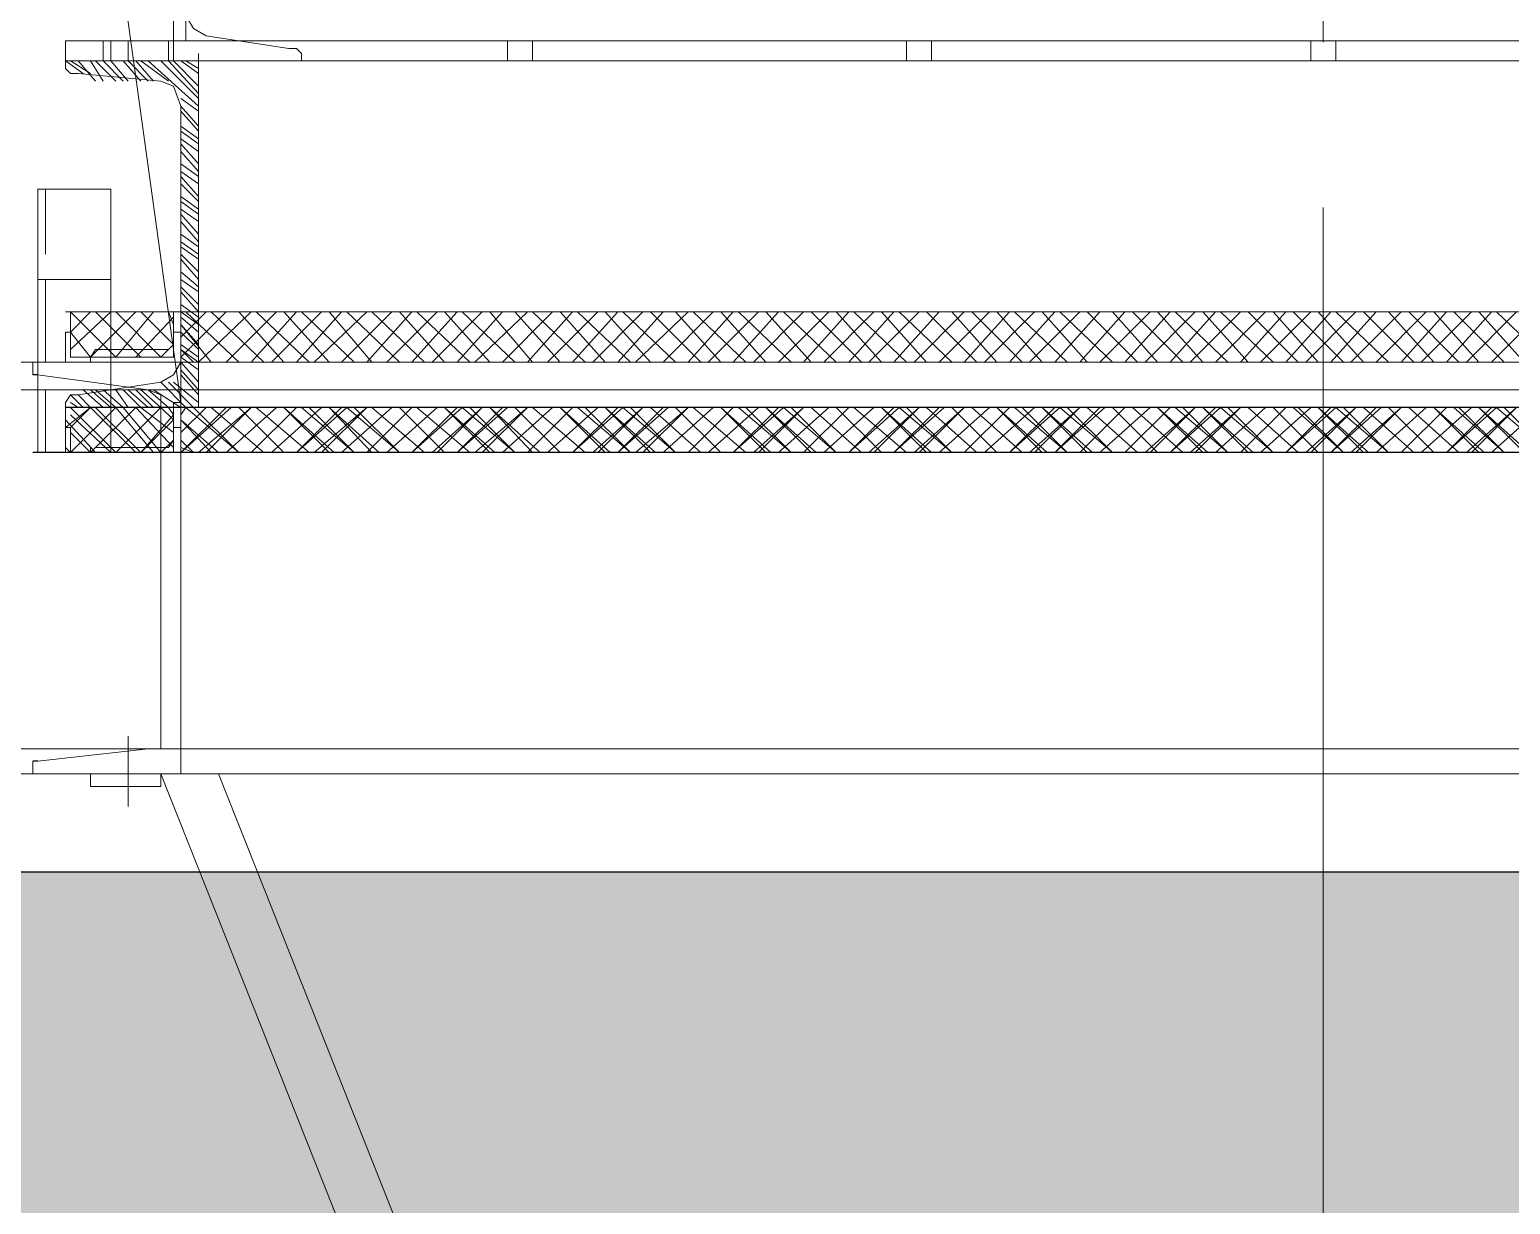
# Model space of a CAD drawing. Header units: millimetres. Extents: x 3220 to 226993, y 817 to 176024.
# Drawn here: x 198905 to 199759, y 145752 to 146429 of the extents above; entities that cross this region are included whole.
import ezdxf

# ---------------------------------------------------------------- set-up
doc = ezdxf.new("R2010")
doc.units = ezdxf.units.MM
doc.linetypes.add('AXES', pattern=[50.8, 31.75, -6.35, 6.35, -6.35])
doc.layers.add('Axe', color=1, linetype='AXES', lineweight=9)

# ---------------------------------------------------------------- blocks, each defined once
blk = doc.blocks.new('section b-c')
h = blk.add_hatch()
h.set_pattern_fill('AR-CONC', color=256, scale=3)
h.set_pattern_definition([(50, (0, 2000), (546.554, -47.817), [57.15, -628.65]), (355, (0, 2000), (-105.73, 573.17), [45.72, -502.922]), (100.4514, (45.55, 1996), (440.824, 525.353), [48.57, -534.271]), (46.1842, (0, 2152.4), (813.237, -126.127), [85.725, -942.975]), (96.6356, (67.8, 2141.9), (712.212, 742.278), [72.855, -801.407]), (351.184, (0, 2152.4), (712.212, 742.278), [68.58, -754.38]), (21, (76.2, 2114.3), (454.843, -306.7956), [57.15, -628.65]), (326, (76.2, 2114.3), (185.406, 552.564), [45.72, -502.92]), (71.4514, (114.1, 2088.73), (640.249, 245.768), [48.57, -534.27]), (37.5, (0, 2000), (9.2658, 253.6651), [0, -496.824, 0, -510.54, 0, -504.825]), (7.5, (0, 2000), (200.459, 300.5417), [0, -291.084, 0, -485.394, 0, -192.405]), (327.5, (-169.93, 2000), (406.7718, -17.1862), [0, -190.5, 0, -594.36, 0, -788.67]), (317.5, (-246.13, 2000), (444.3875, 76.2795), [0, -247.65, 0, -394.716, 0, -560.07])])
h.paths.add_polyline_path([(0, 9500), (-250, 9500), (-250, 5000), (0, 5000)])
h.paths.add_polyline_path([(250, 9500), (0, 9500), (0, 5000), (250, 5000)])
h.paths.add_polyline_path([(0, 10000), (-250, 10000), (-250, 9500), (0, 9500)])
h.paths.add_polyline_path([(3000, 10000), (0, 10000), (0, 9500), (250, 9500), (3000, 9500)])
h.paths.add_polyline_path([(6000, 10000), (3000, 10000), (3000, 9500), (6000, 9500)])
h.paths.add_polyline_path([(9000, 10000), (6000, 10000), (6000, 9500), (9000, 9500)])
h.paths.add_polyline_path([(12000, 10000), (9000, 10000), (9000, 9500), (12000, 9500)])
h.paths.add_polyline_path([(15000, 10000), (12000, 10000), (12000, 9500), (15000, 9500)])
h.paths.add_polyline_path([(24000, 10000), (15000, 10000), (15000, 9500), (15250, 9500), (17750, 9500), (24000, 9500)])
h.paths.add_polyline_path([(24000, 9500), (23750, 9500), (23750, 5000), (24000, 5000)])
h.paths.add_polyline_path([(24250, 9500), (24000, 9500), (24000, 5000), (24250, 5000)])
h.paths.add_polyline_path([(24250, 10000), (24000, 10000), (24000, 9500), (24250, 9500)])
blk.add_lwpolyline([(-250, 5000), (-250, 10000), (24250, 10000), (24250, 4000)])
at = {"layer": 'Axe', "ltscale": 15}
blk.add_line((9000, -4000), (9000, 33323.92), dxfattribs=at)
blk = doc.blocks.new('ligne broyage L 2')
at = {"color": 7, "linetype": 'Continuous', "lineweight": 5, "true_color": 0x000007}
for points in [[(-662.53, 10216.99), (-655.3, 10216.99), (-655.3, 10908.45)], [(-662.53, 10893.99), (-662.53, 10216.99), (-662.53, 10216.99)], [(-655.3, 10231.45), (-650.96, 10224.22), (-643.73, 10219.88)], [(-724.74, 10205.41), (-724.74, 10216.99), (-698.7, 10216.99)], [(-703.04, 10216.99), (-703.04, 10205.41)], [(-698.7, 10216.99), (700.14, 10216.99)], [(-698.7, 10205.41), (-698.7, 10216.99)], [(-688.57, 10205.41), (-688.57, 10216.99)], [(-665.43, 10205.41), (-665.43, 10216.99)], [(-662.53, 10216.99), (-662.53, 10219.88)], [(-662.53, 10216.99), (-662.53, 10205.41), (-662.53, 10205.41)], [(-588.76, 10205.41), (-588.76, 10209.75), (-591.65, 10212.65), (-595.99, 10212.65), (-643.73, 10219.88)], [(-470.14, 10216.99), (-470.14, 10205.41)], [(-455.67, 10205.41), (-455.67, 10216.99)], [(-240.13, 10216.99), (-240.13, 10205.41)], [(-225.67, 10205.41), (-225.67, 10216.99)], [(-7.23, 10216.99), (-7.23, 10205.41)], [(7.23, 10205.41), (7.23, 10216.99)], [(-724.74, 10205.41), (-698.7, 10205.41)], [(-714.61, 10198.18), (-724.74, 10205.41)], [(-710.27, 10198.18), (-721.84, 10205.41)], [(-707.38, 10193.84), (-717.5, 10205.41)], [(-703.04, 10193.84), (-710.27, 10205.41)], [(-695.8, 10193.84), (-707.38, 10205.41)], [(-691.47, 10193.84), (-703.04, 10205.41)], [(-698.7, 10205.41), (700.14, 10205.41)], [(-688.57, 10193.84), (-698.7, 10205.41)], [(-681.34, 10193.84), (-691.47, 10205.41)], [(-677, 10193.84), (-688.57, 10205.41)], [(-674.11, 10193.84), (-684.23, 10205.41)], [(-665.43, 10193.84), (-681.34, 10205.41)], [(-648.07, 10179.38), (-677, 10205.41)], [(-648.07, 10183.72), (-669.77, 10205.41)], [(-648.07, 10186.61), (-665.43, 10205.41)], [(-648.07, 10190.95), (-662.53, 10205.41)], [(-648.07, 10198.18), (-658.19, 10205.41)], [(-648.07, 10201.07), (-655.3, 10205.41)], [(-648.07, 10205.41), (-648.07, 10209.75)], [(-648.07, 10176.48), (-658.19, 10183.72)], [(-648.07, 10167.8), (-658.19, 10179.38)], [(-648.07, 10164.91), (-658.19, 10176.48)], [(-648.07, 10160.57), (-658.19, 10167.8)], [(-648.07, 10157.68), (-658.19, 10164.91)], [(-648.07, 10153.34), (-658.19, 10160.57)], [(-648.07, 10146.1), (-658.19, 10157.68)], [(-648.07, 10141.76), (-658.19, 10153.34)], [(-648.07, 10138.87), (-658.19, 10146.1)], [(-648.07, 10134.53), (-658.19, 10141.76)], [(-648.07, 10127.3), (-658.19, 10138.87)], [(-740.65, 10131.64), (-698.7, 10131.64)], [(-740.65, 10031.82), (-740.65, 10131.64)], [(-736.31, 10094.03), (-736.31, 10131.64), (-736.31, 10131.64)], [(-698.7, 10031.82), (-698.7, 10131.64)], [(-648.07, 10124.41), (-658.19, 10134.53)], [(-648.07, 10120.07), (-658.19, 10127.3)], [(-648.07, 10117.17), (-658.19, 10124.41)], [(-648.07, 10112.83), (-658.19, 10120.07)], [(-648.07, 10105.6), (-658.19, 10117.17)], [(-648.07, 10101.26), (-658.19, 10112.83)], [(-648.07, 10098.37), (-658.19, 10105.6)], [(-648.07, 10094.03), (-658.19, 10101.26)], [(-648.07, 10091.13), (-658.19, 10098.37)], [(-648.07, 10083.9), (-658.19, 10094.03)], [(-648.07, 10079.56), (-658.19, 10091.13)], [(-740.65, 9979.75), (-740.65, 10079.56), (-698.7, 10079.56)], [(-736.31, 10039.06), (-736.31, 10079.56), (-736.31, 10079.56)], [(-698.7, 9979.75), (-698.7, 10079.56)], [(-648.07, 10075.22), (-658.19, 10083.9)], [(-648.07, 10072.33), (-658.19, 10079.56)], [(-736.31, 10031.82), (-736.31, 10072.33)], [(-648.07, 10065.1), (-658.19, 10075.22)], [(-648.07, 10060.76), (-658.19, 10072.33)], [(-724.74, 10060.76), (726.18, 10060.76)], [(-721.84, 10034.72), (-721.84, 10060.76), (-662.53, 10060.76), (-662.53, 10034.72)], [(-721.84, 10049.18), (-710.27, 10060.76)], [(-721.84, 10039.06), (-698.7, 10060.76)], [(-695.8, 10034.72), (-721.84, 10060.76)], [(-710.27, 10034.72), (-684.23, 10060.76)], [(-681.34, 10034.72), (-707.38, 10060.76)], [(-695.8, 10034.72), (-674.11, 10060.76)], [(-669.77, 10034.72), (-695.8, 10060.76)], [(-662.53, 10041.95), (-681.34, 10060.76)], [(-662.53, 10053.52), (-665.43, 10060.76)], [(-648.07, 10057.86), (-658.19, 10065.1)], [(-658.19, 10060.76), (-658.19, 10065.1)], [(-648.07, 10053.52), (-658.19, 10060.76)], [(-658.19, 10046.29), (-643.73, 10060.76)], [(-658.19, 10034.72), (-632.16, 10060.76)], [(-624.92, 10031.82), (-655.3, 10060.76)], [(-648.07, 10031.82), (-617.69, 10060.76)], [(-610.46, 10031.82), (-640.83, 10060.76)], [(-632.16, 10031.82), (-603.22, 10060.76)], [(-598.88, 10031.82), (-624.92, 10060.76)], [(-617.69, 10031.82), (-591.65, 10060.76)], [(-584.42, 10031.82), (-614.8, 10060.76)], [(-606.12, 10031.82), (-577.19, 10060.76)], [(-572.85, 10031.82), (-598.88, 10060.76)], [(-591.65, 10031.82), (-565.61, 10060.76)], [(-558.38, 10031.82), (-588.76, 10060.76)], [(-581.53, 10031.82), (-551.15, 10060.76)], [(-548.25, 10031.82), (-572.85, 10060.76)], [(-565.61, 10031.82), (-536.68, 10060.76)], [(-532.34, 10031.82), (-562.72, 10060.76)], [(-551.15, 10031.82), (-525.11, 10060.76)], [(-517.88, 10031.82), (-548.25, 10060.76)], [(-539.57, 10031.82), (-510.64, 10060.76)], [(-506.3, 10031.82), (-532.34, 10060.76)], [(-525.11, 10031.82), (-499.07, 10060.76)], [(-491.84, 10031.82), (-522.22, 10060.76)], [(-513.54, 10031.82), (-484.6, 10060.76)], [(-480.26, 10031.82), (-506.3, 10060.76)], [(-499.07, 10031.82), (-473.03, 10060.76)], [(-465.8, 10031.82), (-496.18, 10060.76)], [(-488.94, 10031.82), (-458.57, 10060.76)], [(-455.67, 10031.82), (-480.26, 10060.76)], [(-473.03, 10031.82), (-444.1, 10060.76)], [(-439.76, 10031.82), (-465.8, 10060.76)], [(-458.57, 10031.82), (-432.53, 10060.76)], [(-425.29, 10031.82), (-455.67, 10060.76)], [(-446.99, 10031.82), (-418.06, 10060.76)], [(-413.72, 10031.82), (-439.76, 10060.76)], [(-432.53, 10031.82), (-406.49, 10060.76)], [(-399.26, 10031.82), (-429.63, 10060.76)], [(-420.95, 10031.82), (-392.02, 10060.76)], [(-387.68, 10031.82), (-413.72, 10060.76)], [(-406.49, 10031.82), (-380.45, 10060.76)], [(-373.22, 10031.82), (-403.6, 10060.76)], [(-396.36, 10031.82), (-365.98, 10060.76)], [(-358.75, 10031.82), (-387.68, 10060.76)], [(-380.45, 10031.82), (-351.52, 10060.76)], [(-347.18, 10031.82), (-373.22, 10060.76)], [(-365.98, 10031.82), (-339.95, 10060.76)], [(-332.71, 10031.82), (-363.09, 10060.76)], [(-354.41, 10031.82), (-325.48, 10060.76)], [(-321.14, 10031.82), (-347.18, 10060.76)], [(-339.95, 10031.82), (-313.91, 10060.76)], [(-306.67, 10031.82), (-337.05, 10060.76)], [(-328.37, 10031.82), (-299.44, 10060.76)], [(-295.1, 10031.82), (-321.14, 10060.76)], [(-313.91, 10031.82), (-284.98, 10060.76)], [(-280.64, 10031.82), (-311.01, 10060.76)], [(-299.44, 10031.82), (-273.4, 10060.76)], [(-266.17, 10031.82), (-295.1, 10060.76)], [(-287.87, 10031.82), (-258.94, 10060.76)], [(-254.6, 10031.82), (-280.64, 10060.76)], [(-273.4, 10031.82), (-247.37, 10060.76)], [(-240.13, 10031.82), (-270.51, 10060.76)], [(-261.83, 10031.82), (-232.9, 10060.76)], [(-228.56, 10031.82), (-254.6, 10060.76)], [(-247.37, 10031.82), (-221.33, 10060.76)], [(-214.09, 10031.82), (-244.47, 10060.76)], [(-235.79, 10031.82), (-206.86, 10060.76)], [(-199.63, 10031.82), (-228.56, 10060.76)], [(-221.33, 10031.82), (-192.4, 10060.76)], [(-188.06, 10031.82), (-214.09, 10060.76)], [(-206.86, 10031.82), (-180.82, 10060.76)], [(-173.59, 10031.82), (-202.52, 10060.76)], [(-195.29, 10031.82), (-166.36, 10060.76)], [(-162.02, 10031.82), (-188.06, 10060.76)], [(-180.82, 10031.82), (-154.78, 10060.76)], [(-147.55, 10031.82), (-177.93, 10060.76)], [(-169.25, 10031.82), (-140.32, 10060.76)], [(-135.98, 10031.82), (-162.02, 10060.76)], [(-154.78, 10031.82), (-128.75, 10060.76)], [(-121.51, 10031.82), (-151.89, 10060.76)], [(-140.32, 10031.82), (-114.28, 10060.76)], [(-107.05, 10031.82), (-135.98, 10060.76)], [(-128.75, 10031.82), (-99.81, 10060.76)], [(-95.47, 10031.82), (-121.51, 10060.76)], [(-114.28, 10031.82), (-88.24, 10060.76)], [(-81.01, 10031.82), (-109.94, 10060.76)], [(-102.71, 10031.82), (-73.78, 10060.76)], [(-69.44, 10031.82), (-95.47, 10060.76)], [(-88.24, 10031.82), (-62.2, 10060.76)], [(-54.97, 10031.82), (-85.35, 10060.76)], [(-76.67, 10031.82), (-47.74, 10060.76)], [(-43.4, 10031.82), (-69.44, 10060.76)], [(-62.2, 10031.82), (-33.27, 10060.76)], [(-28.93, 10031.82), (-59.31, 10060.76)], [(-47.74, 10031.82), (-21.7, 10060.76)], [(-14.47, 10031.82), (-43.4, 10060.76)], [(-36.16, 10031.82), (-7.23, 10060.76)], [(-2.89, 10031.82), (-28.93, 10060.76)], [(-21.7, 10031.82), (4.34, 10060.76)], [(11.57, 10031.82), (-17.36, 10060.76)], [(-10.13, 10031.82), (18.81, 10060.76)], [(23.15, 10031.82), (-2.89, 10060.76)], [(4.34, 10031.82), (30.38, 10060.76)], [(37.61, 10031.82), (7.23, 10060.76)], [(15.91, 10031.82), (44.84, 10060.76)], [(52.08, 10031.82), (23.15, 10060.76)], [(30.38, 10031.82), (59.31, 10060.76)], [(63.65, 10031.82), (37.61, 10060.76)], [(44.84, 10031.82), (70.88, 10060.76)], [(78.12, 10031.82), (49.18, 10060.76)], [(56.42, 10031.82), (85.35, 10060.76)], [(89.69, 10031.82), (63.65, 10060.76)], [(70.88, 10031.82), (96.92, 10060.76)], [(104.15, 10031.82), (75.22, 10060.76)], [(82.46, 10031.82), (111.39, 10060.76)], [(115.73, 10031.82), (89.69, 10060.76)], [(96.92, 10031.82), (125.85, 10060.76)], [(130.19, 10031.82), (99.81, 10060.76)], [(-684.23, 10034.72), (-662.53, 10057.86)], [(-648.07, 10049.18), (-658.19, 10057.86)], [(-648.07, 10041.95), (-658.19, 10053.52)], [(-640.83, 10031.82), (-658.19, 10053.52)], [(-710.27, 10034.72), (-721.84, 10049.18)], [(-669.77, 10034.72), (-662.53, 10041.95)], [(-648.07, 10039.06), (-658.19, 10049.18)], [(-648.07, 10034.72), (-658.19, 10041.95)], [(-648.07, 10031.82), (-658.19, 10039.06)], [(-650.96, 10031.82), (-658.19, 10039.06)], [(-648.07, 10027.49), (-658.19, 10034.72)], [(-648.07, 10020.25), (-658.19, 10031.82)], [(-648.07, 10015.91), (-658.19, 10027.49)], [(-655.3, 10005.79), (-669.77, 10020.25)], [(-650.96, 10005.79), (-665.43, 10020.25)], [(-648.07, 10008.68), (-662.53, 10020.25)], [(-648.07, 10013.02), (-658.19, 10024.59)], [(-1084.93, 10015.91), (1084.93, 10015.91)], [(-736.31, 9979.75), (-736.31, 10015.91), (-736.31, 10015.91)], [(-714.61, 10005.79), (-721.84, 10013.02)], [(-717.5, 10005.79), (-721.84, 10008.68)], [(-710.27, 10005.79), (-717.5, 10013.02)], [(-703.04, 10005.79), (-714.61, 10015.91)], [(-698.7, 10005.79), (-710.27, 10015.91)], [(-710.27, 9979.75), (-658.19, 9979.75), (-658.19, 10008.68)], [(-710.27, 9979.75), (-658.19, 9979.75), (-658.19, 10008.68)], [(-695.8, 10005.79), (-707.38, 10015.91)], [(-691.47, 10005.79), (-703.04, 10015.91)], [(-688.57, 10005.79), (-695.8, 10015.91)], [(-681.34, 10005.79), (-691.47, 10015.91)], [(-677, 10005.79), (-688.57, 10015.91)], [(-674.11, 10005.79), (-684.23, 10015.91)], [(-669.77, 10005.79), (-681.34, 10015.91)], [(-665.43, 10005.79), (-677, 10015.91)], [(-658.19, 10005.79), (-674.11, 10015.91)], [(-662.53, 10005.79), (-662.53, 10008.68), (-658.19, 10008.68)], [(-662.53, 10005.79), (-662.53, 10008.68), (-658.19, 10008.68)], [(-658.19, 10005.79), (-658.19, 10008.68)], [(-724.74, 9994.21), (-710.27, 10005.79)], [(-721.84, 10005.79), (-724.74, 10005.79)], [(-695.8, 9979.75), (-721.84, 10005.79)], [(-721.84, 9979.75), (-695.8, 10005.79)], [(-721.84, 9994.21), (-710.27, 10005.79)], [(-721.84, 9979.75), (-695.8, 10005.79)], [(-698.7, 9979.75), (-721.84, 10001.45)], [(-710.27, 9979.75), (-684.23, 10005.79)], [(-710.27, 9979.75), (-684.23, 10005.79)], [(-684.23, 9979.75), (-710.27, 10005.79)], [(-681.34, 9979.75), (-707.38, 10005.79)], [(-695.8, 9979.75), (-669.77, 10005.79)], [(-695.8, 9979.75), (-669.77, 10005.79)], [(-674.11, 9979.75), (-695.8, 10005.79)], [(-669.77, 9979.75), (-691.47, 10005.79)], [(-662.53, 9982.64), (-684.23, 10005.79)], [(-662.53, 9991.32), (-681.34, 10005.79)], [(-681.34, 9979.75), (-662.53, 10001.45)], [(-662.53, 9998.55), (-669.77, 10005.79)], [(-662.53, 10001.45), (-665.43, 10005.79)], [(-662.53, 9986.98), (-662.53, 10005.79), (-662.53, 10005.79)], [(-662.53, 9986.98), (-662.53, 10005.79), (-662.53, 10005.79)], [(-658.19, 10001.45), (-655.3, 10005.79)], [(-658.19, 9991.32), (-643.73, 10005.79)], [(-658.19, 9979.75), (-629.26, 10005.79)], [(-658.19, 10005.79), (415.17, 10005.79)], [(-658.19, 9991.32), (-643.73, 10005.79)], [(-658.19, 9979.75), (-632.16, 10005.79)], [(-624.92, 9979.75), (-655.3, 10005.79)], [(-624.92, 9979.75), (-650.96, 10005.79)], [(-648.07, 9979.75), (-617.69, 10005.79)], [(-643.73, 9979.75), (-617.69, 10005.79)], [(-610.46, 9979.75), (-640.83, 10005.79)], [(-610.46, 9979.75), (-640.83, 10005.79)], [(-632.16, 9979.75), (-603.22, 10005.79)], [(-632.16, 9979.75), (-603.22, 10005.79)], [(-598.88, 9979.75), (-624.92, 10005.79)], [(-598.88, 9979.75), (-624.92, 10005.79)], [(-617.69, 9979.75), (-591.65, 10005.79)], [(-617.69, 9979.75), (-591.65, 10005.79)], [(-584.42, 9979.75), (-614.8, 10005.79)], [(-584.42, 9979.75), (-614.8, 10005.79)], [(-606.12, 9979.75), (-577.19, 10005.79)], [(-606.12, 9979.75), (-577.19, 10005.79)], [(-569.95, 9979.75), (-598.88, 10005.79)], [(-572.85, 9979.75), (-598.88, 10005.79)], [(-591.65, 9979.75), (-562.72, 10005.79)], [(-591.65, 9979.75), (-565.61, 10005.79)], [(-558.38, 9979.75), (-588.76, 10005.79)], [(-558.38, 9979.75), (-584.42, 10005.79)], [(-581.53, 9979.75), (-551.15, 10005.79)], [(-577.19, 9979.75), (-551.15, 10005.79)], [(-543.91, 9979.75), (-572.85, 10005.79)], [(-548.25, 9979.75), (-572.85, 10005.79)], [(-565.61, 9979.75), (-536.68, 10005.79)], [(-565.61, 9979.75), (-536.68, 10005.79)], [(-532.34, 9979.75), (-562.72, 10005.79)], [(-532.34, 9979.75), (-558.38, 10005.79)], [(-551.15, 9979.75), (-525.11, 10005.79)], [(-551.15, 9979.75), (-525.11, 10005.79)], [(-517.88, 9979.75), (-548.25, 10005.79)], [(-517.88, 9979.75), (-548.25, 10005.79)], [(-539.57, 9979.75), (-510.64, 10005.79)], [(-539.57, 9979.75), (-510.64, 10005.79)], [(-506.3, 9979.75), (-532.34, 10005.79)], [(-506.3, 9979.75), (-532.34, 10005.79)], [(-525.11, 9979.75), (-496.18, 10005.79)], [(-525.11, 9979.75), (-499.07, 10005.79)], [(-491.84, 9979.75), (-522.22, 10005.79)], [(-491.84, 9979.75), (-522.22, 10005.79)], [(-513.54, 9979.75), (-484.6, 10005.79)], [(-510.64, 9979.75), (-484.6, 10005.79)], [(-477.37, 9979.75), (-506.3, 10005.79)], [(-480.26, 9979.75), (-506.3, 10005.79)], [(-499.07, 9979.75), (-470.14, 10005.79)], [(-499.07, 9979.75), (-473.03, 10005.79)], [(-465.8, 9979.75), (-496.18, 10005.79)], [(-465.8, 9979.75), (-491.84, 10005.79)], [(-488.94, 9979.75), (-458.57, 10005.79)], [(-484.6, 9979.75), (-458.57, 10005.79)], [(-451.33, 9979.75), (-480.26, 10005.79)], [(-455.67, 9979.75), (-480.26, 10005.79)], [(-473.03, 9979.75), (-444.1, 10005.79)], [(-473.03, 9979.75), (-444.1, 10005.79)], [(-439.76, 9979.75), (-465.8, 10005.79)], [(-439.76, 9979.75), (-465.8, 10005.79)], [(-458.57, 9979.75), (-432.53, 10005.79)], [(-458.57, 9979.75), (-432.53, 10005.79)], [(-425.29, 9979.75), (-455.67, 10005.79)], [(-425.29, 9979.75), (-455.67, 10005.79)], [(-446.99, 9979.75), (-418.06, 10005.79)], [(-446.99, 9979.75), (-418.06, 10005.79)], [(-410.83, 9979.75), (-439.76, 10005.79)], [(-413.72, 9979.75), (-439.76, 10005.79)], [(-432.53, 9979.75), (-403.6, 10005.79)], [(-432.53, 9979.75), (-406.49, 10005.79)], [(-399.26, 9979.75), (-429.63, 10005.79)], [(-399.26, 9979.75), (-425.29, 10005.79)], [(-420.95, 9979.75), (-392.02, 10005.79)], [(-418.06, 9979.75), (-392.02, 10005.79)], [(659.64, 10005.79), (-413.72, 10005.79)], [(-384.79, 9979.75), (-413.72, 10005.79)], [(-387.68, 9979.75), (-413.72, 10005.79)], [(-406.49, 9979.75), (-377.56, 10005.79)], [(-406.49, 9979.75), (-380.45, 10005.79)], [(-373.22, 9979.75), (-403.6, 10005.79)], [(-373.22, 9979.75), (-399.26, 10005.79)], [(-396.36, 9979.75), (-365.98, 10005.79)], [(-392.02, 9979.75), (-365.98, 10005.79)], [(-358.75, 9979.75), (-387.68, 10005.79)], [(-358.75, 9979.75), (-387.68, 10005.79)], [(-380.45, 9979.75), (-351.52, 10005.79)], [(-380.45, 9979.75), (-351.52, 10005.79)], [(-347.18, 9979.75), (-373.22, 10005.79)], [(-347.18, 9979.75), (-373.22, 10005.79)], [(-365.98, 9979.75), (-339.95, 10005.79)], [(-365.98, 9979.75), (-339.95, 10005.79)], [(-332.71, 9979.75), (-363.09, 10005.79)], [(-332.71, 9979.75), (-363.09, 10005.79)], [(-354.41, 9979.75), (-325.48, 10005.79)], [(-354.41, 9979.75), (-325.48, 10005.79)], [(-318.25, 9979.75), (-347.18, 10005.79)], [(-321.14, 9979.75), (-347.18, 10005.79)], [(-339.95, 9979.75), (-311.01, 10005.79)], [(-339.95, 9979.75), (-313.91, 10005.79)], [(-306.67, 9979.75), (-337.05, 10005.79)], [(-306.67, 9979.75), (-332.71, 10005.79)], [(-328.37, 9979.75), (-299.44, 10005.79)], [(-325.48, 9979.75), (-299.44, 10005.79)], [(-292.21, 9979.75), (-321.14, 10005.79)], [(-295.1, 9979.75), (-321.14, 10005.79)], [(-313.91, 9979.75), (-284.98, 10005.79)], [(-313.91, 9979.75), (-284.98, 10005.79)], [(-280.64, 9979.75), (-311.01, 10005.79)], [(-280.64, 9979.75), (-306.67, 10005.79)], [(-299.44, 9979.75), (-273.4, 10005.79)], [(-299.44, 9979.75), (-273.4, 10005.79)], [(-266.17, 9979.75), (-295.1, 10005.79)], [(-266.17, 9979.75), (-295.1, 10005.79)], [(-287.87, 9979.75), (-258.94, 10005.79)], [(-287.87, 9979.75), (-258.94, 10005.79)], [(-254.6, 9979.75), (-280.64, 10005.79)], [(-254.6, 9979.75), (-280.64, 10005.79)], [(-273.4, 9979.75), (-244.47, 10005.79)], [(-273.4, 9979.75), (-247.37, 10005.79)], [(-240.13, 9979.75), (-270.51, 10005.79)], [(-240.13, 9979.75), (-270.51, 10005.79)], [(-261.83, 9979.75), (-232.9, 10005.79)], [(-258.94, 9979.75), (-232.9, 10005.79)], [(-225.67, 9979.75), (-254.6, 10005.79)], [(-228.56, 9979.75), (-254.6, 10005.79)], [(-247.37, 9979.75), (-218.43, 10005.79)], [(-247.37, 9979.75), (-221.33, 10005.79)], [(-214.09, 9979.75), (-244.47, 10005.79)], [(-214.09, 9979.75), (-240.13, 10005.79)], [(-235.79, 9979.75), (-206.86, 10005.79)], [(-232.9, 9979.75), (-206.86, 10005.79)], [(-199.63, 9979.75), (-228.56, 10005.79)], [(-199.63, 9979.75), (-228.56, 10005.79)], [(-221.33, 9979.75), (-192.4, 10005.79)], [(-221.33, 9979.75), (-192.4, 10005.79)], [(-188.06, 9979.75), (-214.09, 10005.79)], [(-188.06, 9979.75), (-214.09, 10005.79)], [(-206.86, 9979.75), (-180.82, 10005.79)], [(-206.86, 9979.75), (-180.82, 10005.79)], [(-173.59, 9979.75), (-202.52, 10005.79)], [(-173.59, 9979.75), (-202.52, 10005.79)], [(-195.29, 9979.75), (-166.36, 10005.79)], [(-195.29, 9979.75), (-166.36, 10005.79)], [(-159.12, 9979.75), (-188.06, 10005.79)], [(-162.02, 9979.75), (-188.06, 10005.79)], [(-180.82, 9979.75), (-151.89, 10005.79)], [(-180.82, 9979.75), (-154.78, 10005.79)], [(-147.55, 9979.75), (-177.93, 10005.79)], [(-147.55, 9979.75), (-173.59, 10005.79)], [(-169.25, 9979.75), (-140.32, 10005.79)], [(-166.36, 9979.75), (-140.32, 10005.79)], [(-133.09, 9979.75), (-162.02, 10005.79)], [(-135.98, 9979.75), (-162.02, 10005.79)], [(-154.78, 9979.75), (-125.85, 10005.79)], [(-154.78, 9979.75), (-128.75, 10005.79)], [(-121.51, 9979.75), (-151.89, 10005.79)], [(-121.51, 9979.75), (-147.55, 10005.79)], [(-140.32, 9979.75), (-114.28, 10005.79)], [(-140.32, 9979.75), (-114.28, 10005.79)], [(-107.05, 9979.75), (-135.98, 10005.79)], [(-107.05, 9979.75), (-135.98, 10005.79)], [(-128.75, 9979.75), (-99.81, 10005.79)], [(-128.75, 9979.75), (-99.81, 10005.79)], [(-95.47, 9979.75), (-121.51, 10005.79)], [(-95.47, 9979.75), (-121.51, 10005.79)], [(-114.28, 9979.75), (-88.24, 10005.79)], [(-114.28, 9979.75), (-88.24, 10005.79)], [(-81.01, 9979.75), (-109.94, 10005.79)], [(-81.01, 9979.75), (-109.94, 10005.79)], [(-102.71, 9979.75), (-73.78, 10005.79)], [(-99.81, 9979.75), (-73.78, 10005.79)], [(-66.54, 9979.75), (-95.47, 10005.79)], [(-69.44, 9979.75), (-95.47, 10005.79)], [(-88.24, 9979.75), (-59.31, 10005.79)], [(-88.24, 9979.75), (-62.2, 10005.79)], [(-54.97, 9979.75), (-85.35, 10005.79)], [(-54.97, 9979.75), (-81.01, 10005.79)], [(-76.67, 9979.75), (-47.74, 10005.79)], [(-73.78, 9979.75), (-47.74, 10005.79)], [(-40.5, 9979.75), (-69.44, 10005.79)], [(-43.4, 9979.75), (-69.44, 10005.79)], [(-62.2, 9979.75), (-33.27, 10005.79)], [(-62.2, 9979.75), (-33.27, 10005.79)], [(-28.93, 9979.75), (-59.31, 10005.79)], [(-28.93, 9979.75), (-54.97, 10005.79)], [(-47.74, 9979.75), (-21.7, 10005.79)], [(-47.74, 9979.75), (-21.7, 10005.79)], [(-14.47, 9979.75), (-43.4, 10005.79)], [(-14.47, 9979.75), (-43.4, 10005.79)], [(-36.16, 9979.75), (-7.23, 10005.79)], [(-36.16, 9979.75), (-7.23, 10005.79)], [(-2.89, 9979.75), (-28.93, 10005.79)], [(-2.89, 9979.75), (-28.93, 10005.79)], [(-21.7, 9979.75), (7.23, 10005.79)], [(-21.7, 9979.75), (4.34, 10005.79)], [(11.57, 9979.75), (-17.36, 10005.79)], [(11.57, 9979.75), (-14.47, 10005.79)], [(-10.13, 9979.75), (18.81, 10005.79)], [(-7.23, 9979.75), (18.81, 10005.79)], [(26.04, 9979.75), (-2.89, 10005.79)], [(23.15, 9979.75), (-2.89, 10005.79)], [(4.34, 9979.75), (33.27, 10005.79)], [(4.34, 9979.75), (30.38, 10005.79)], [(37.61, 9979.75), (7.23, 10005.79)], [(37.61, 9979.75), (11.57, 10005.79)], [(15.91, 9979.75), (44.84, 10005.79)], [(18.81, 9979.75), (44.84, 10005.79)], [(52.08, 9979.75), (23.15, 10005.79)], [(52.08, 9979.75), (23.15, 10005.79)], [(30.38, 9979.75), (59.31, 10005.79)], [(30.38, 9979.75), (59.31, 10005.79)], [(63.65, 9979.75), (37.61, 10005.79)], [(63.65, 9979.75), (37.61, 10005.79)], [(44.84, 9979.75), (70.88, 10005.79)], [(44.84, 9979.75), (70.88, 10005.79)], [(78.12, 9979.75), (49.18, 10005.79)], [(78.12, 9979.75), (49.18, 10005.79)], [(56.42, 9979.75), (85.35, 10005.79)], [(56.42, 9979.75), (85.35, 10005.79)], [(92.58, 9979.75), (63.65, 10005.79)], [(89.69, 9979.75), (63.65, 10005.79)], [(70.88, 9979.75), (99.81, 10005.79)], [(70.88, 9979.75), (96.92, 10005.79)], [(104.15, 9979.75), (75.22, 10005.79)], [(104.15, 9979.75), (78.12, 10005.79)], [(82.46, 9979.75), (111.39, 10005.79)], [(85.35, 9979.75), (111.39, 10005.79)], [(118.62, 9979.75), (89.69, 10005.79)], [(115.73, 9979.75), (89.69, 10005.79)], [(96.92, 9979.75), (125.85, 10005.79)], [(96.92, 9979.75), (125.85, 10005.79)], [(130.19, 9979.75), (99.81, 10005.79)], [(130.19, 9979.75), (104.15, 10005.79)], [(-707.38, 9979.75), (-724.74, 9998.55)], [(-710.27, 9979.75), (-721.84, 9991.32)], [(-681.34, 9979.75), (-662.53, 9998.55)], [(-636.5, 9979.75), (-658.19, 9998.55)], [(-640.83, 9979.75), (-658.19, 9998.55)], [(-721.84, 9979.75), (-724.74, 9982.64)], [(-710.27, 9979.75), (-707.38, 9982.64), (-707.38, 9982.64)], [(-710.27, 9979.75), (-710.27, 9982.64), (-710.27, 9982.64)], [(-710.27, 9979.75), (-707.38, 9982.64), (-707.38, 9982.64)], [(-710.27, 9979.75), (-710.27, 9982.64), (-710.27, 9982.64)], [(-662.53, 9986.98), (-665.43, 9982.64), (-707.38, 9982.64)], [(-662.53, 9986.98), (-665.43, 9982.64), (-707.38, 9982.64)], [(-669.77, 9979.75), (-662.53, 9986.98)], [(-669.77, 9979.75), (-662.53, 9986.98)], [(-650.96, 9979.75), (-658.19, 9986.98)], [(-650.96, 9979.75), (-658.19, 9982.64)], [(-743.54, 9979.75), (744.99, 9979.75)], [(-1084.93, 9809.05), (1084.93, 9809.05), (1084.93, 9809.05)], [(-92.58, 8424.67), (-636.5, 9794.59)], [(-999.59, 9738.17), (-743.54, 9738.17), (-743.54, 9738.17)], [(-743.54, 9738.17), (744.99, 9738.17)]]:
    blk.add_lwpolyline(points, dxfattribs=at)
at = {"color": 7, "linetype": 'Continuous', "lineweight": 15, "true_color": 0x000007}
for points in [[(-658.19, 10008.68), (-747.88, 10656.75), (-799.96, 10656.75), (-747.88, 10656.75)], [(-669.77, 10020.25), (-717.5, 10013.02), (-721.84, 10013.02), (-724.74, 10008.68), (-724.74, 10005.79), (-648.07, 10005.79), (-648.07, 10205.41), (-724.74, 10205.41), (-724.74, 10201.07)], [(-698.7, 10205.41), (700.14, 10205.41)], [(-650.96, 10205.41), (652.41, 10205.41)], [(-724.74, 10201.07), (-721.84, 10198.18), (-717.5, 10198.18), (-669.77, 10193.84)], [(-658.19, 10179.38), (-662.53, 10190.95), (-669.77, 10193.84)], [(-658.19, 10179.38), (-658.19, 10031.82), (-658.19, 10031.82)], [(-710.27, 10031.82), (-658.19, 10031.82), (-658.19, 10060.76)], [(-662.53, 10041.95), (-662.53, 10060.76), (-662.53, 10060.76)], [(-662.53, 10060.76), (-658.19, 10060.76), (-658.19, 10060.76)], [(-662.53, 10041.95), (-665.43, 10039.06), (-707.38, 10039.06)], [(-710.27, 10034.72), (-707.38, 10039.06), (-707.38, 10039.06)], [(-710.27, 10031.82), (-710.27, 10034.72), (-710.27, 10034.72)], [(1084.93, 10031.82), (-1084.93, 10031.82)], [(-743.54, 10031.82), (-1084.93, 10031.82), (-1084.93, 10031.82)], [(-658.19, 10031.82), (-658.19, 9794.59), (-743.54, 9794.59)], [(-658.19, 10031.82), (-743.54, 10031.82), (-743.54, 10031.82)], [(-743.54, 10027.49), (-743.54, 10031.82), (-743.54, 10031.82)], [(-740.65, 10024.59), (-743.54, 10024.59), (-743.54, 10027.49)], [(-669.77, 10020.25), (-662.53, 10024.59), (-658.19, 10031.82)], [(-740.65, 10024.59), (-677, 10015.91), (-669.77, 10013.02), (-669.77, 9816.28)], [(-724.74, 10005.79), (-662.53, 10005.79), (-662.53, 9979.75)], [(-724.74, 9979.75), (-724.74, 10005.79), (-724.74, 10005.79)], [(-724.74, 10005.79), (726.18, 10005.79), (726.18, 10005.79)], [(-721.84, 10005.79), (-662.53, 10005.79), (-662.53, 9979.75)], [(-669.77, 9816.28), (-669.77, 9809.05), (-677, 9809.05)], [(-677, 9809.05), (-740.65, 9801.82), (-740.65, 9801.82)], [(-1084.93, 9794.59), (1084.93, 9794.59)], [(-743.54, 9794.59), (-743.54, 9801.82), (-740.65, 9801.82)], [(671.21, 9794.59), (-669.77, 9794.59), (-669.77, 9794.59)]]:
    blk.add_lwpolyline(points, dxfattribs=at)
at = {"color": 1, "linetype": 'Continuous', "lineweight": 5, "true_color": 0x000001}
for points in [[(-658.19, 10060.76), (415.17, 10060.76), (415.17, 10060.76)], [(0, 10060.76), (0, 9713.58)], [(-743.54, 10031.82), (744.99, 10031.82), (744.99, 10031.82)], [(0, 6297.79), (0, 10028.72), (0, 10028.72)], [(-677, 9809.05), (-1084.93, 9809.05), (-1084.93, 9809.05)], [(0, 9649.93), (0, 9586.28)]]:
    blk.add_lwpolyline(points, dxfattribs=at)
at = {"color": 7, "linetype": 'Continuous', "lineweight": 5, "true_color": 0x000007}
blk.add_lwpolyline([(-721.84, 10034.72), (-662.53, 10034.72), (-662.53, 10049.18), (-658.19, 10049.18), (-658.19, 10031.82), (-724.74, 10031.82), (-724.74, 10049.18), (-721.84, 10049.18)], close=True, dxfattribs=at)
at = {"color": 7, "linetype": 'Continuous', "lineweight": -2, "true_color": 0x000007}
for points in [[(-740.65, 10024.59), (-743.54, 10024.59), (-743.54, 10024.59)], [(726.18, 10005.79), (-724.74, 10005.79), (-724.74, 10005.79)], [(744.99, 9979.75), (-743.54, 9979.75), (-743.54, 9979.75)], [(-740.65, 9801.82), (-743.54, 9801.82), (-743.54, 9801.82)]]:
    blk.add_lwpolyline(points, dxfattribs=at)
at = {"color": 5, "linetype": 'Continuous', "lineweight": 5, "true_color": 0x000005}
for points in [[(-724.74, 9979.75), (-662.53, 9979.75), (-662.53, 9994.21), (-662.53, 9979.75), (-724.74, 9979.75), (-724.74, 9994.21)], [(-721.84, 9979.75), (-662.53, 9979.75), (-662.53, 9994.21), (-658.19, 9994.21), (-658.19, 9979.75), (-724.74, 9979.75), (-724.74, 9994.21), (-721.84, 9994.21)]]:
    blk.add_lwpolyline(points, close=True, dxfattribs=at)
at = {"color": 1, "linetype": 'Continuous', "lineweight": 5, "true_color": 0x000001}
for points in [[(-688.57, 9775.78), (-688.57, 9816.28)], [(-669.77, 9794.59), (-669.77, 9787.35), (-710.27, 9787.35), (-710.27, 9794.59), (-669.77, 9794.59), (-669.77, 9787.35), (-710.27, 9787.35), (-710.27, 9794.59)]]:
    blk.add_lwpolyline(points, close=True, dxfattribs=at)
at = {"color": 7, "linetype": 'Continuous', "lineweight": 20, "true_color": 0x000007}
blk.add_lwpolyline([(-125.85, 8424.67), (-669.77, 9794.59), (-669.77, 9794.59)], dxfattribs=at)
at = {"layer": 'Axe', "color": 1}
blk.add_line((0, 7370.74), (0, 10028.72), dxfattribs=at)

msp = doc.modelspace()

# ---------------------------------------------------------------- block references
at = {"color": 2}
msp.add_blockref('section b-c', (190650.83, 135943.7), dxfattribs=at)
msp.add_blockref('ligne broyage L 2', (199650.83, 136205.53))

doc.saveas('drawing.dxf')
